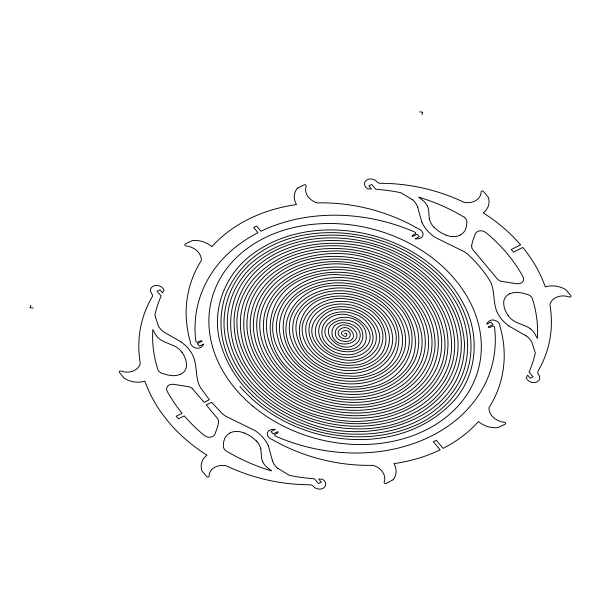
<?xml version="1.0" encoding="UTF-8"?>
<svg xmlns="http://www.w3.org/2000/svg" width="601" height="601" viewBox="0 0 601 601"><rect width="100%" height="100%" fill="white"/><g stroke="black" fill="none" stroke-linecap="round" stroke-linejoin="round"><path stroke-width="0.9" d="M344.576 333.638C347.528 331.316 348.032 338.062 343.9 336.124C336.087 331.512 349.234 327.357 350.255 334.148C350.466 343.487 333.285 337.138 339.482 329.866C348.618 321.257 361.719 339.805 346.507 341.503C327.049 341.285 335.613 317.568 351.547 327.207C369.758 341.368 336.755 352.547 332.158 335.133C328.845 313.189 369.63 323.383 358.181 341.646C342.69 359.804 311.175 327.793 340.249 320.183C373.657 317.336 368.18 360.555 336.184 347.017C303.122 325.291 352.073 302.423 365.16 330.017C375.377 364.386 310.326 354.635 323.699 324.442C342.442 294.813 395.856 337.589 355.341 353.719C340.264 358.068 320.265 348.775 318.695 332.022C318.23 314.428 340.752 307.975 354.47 314.135C369.743 318.049 380.613 339.723 366.49 351.134C352.224 362.643 328.785 357.542 318.996 342.54C307.644 326.944 324.585 307.374 341.774 309.327C359.473 308.463 380.869 324.082 375.49 343.434C357.249 385.977 279.195 338.01 327.109 309.598C346.431 301.296 373.349 311.265 379.066 332.376C384.287 354.673 356.656 367.707 338.198 361.441C318.29 358.369 299.351 333.45 314.308 315.337C330.114 297.698 360.668 301.972 375.347 318.981C392.926 336.643 377.488 364.634 354.282 365.047C331.737 368.21 303.287 351.307 305.901 326.2C310.792 300.583 344.936 295.767 364.589 307.201C386.593 316.246 395.668 349.474 371.831 362.185C348.903 375.392 314.984 365.228 304.504 340.549C293.378 314.09 324.337 294.002 347.934 299.245C372.628 300.996 399.65 327.973 385.526 352.997C369.585 377.285 331.782 374.708 312.174 356.363C288.893 338.446 299.328 301.394 328.184 297.427C355.439 290.839 390.996 308.215 392.731 338.483C392.31 369.908 351.878 380.441 327.5 368.916C300.928 360.84 282.478 323.27 308.486 303.573C333.953 284.235 375.062 293.851 391.011 321.069C408.92 349.774 377.676 379.554 348.505 375.903C318.861 376.324 283.627 348.565 294.851 316.562C308.922 285.129 354.049 284.589 378.69 303.43C407.425 321.235 405.713 365.085 371.441 375.144C339.881 386.428 297.21 369.247 289.87 334.719C283.657 297.818 329.205 280.517 358.557 290.884C389.764 297.382 418.499 337.424 392.408 365.138C365.889 391.709 317.366 383.528 295.564 354.838C270.653 324.765 297.893 285.595 333.42 285.7C368.09 282.072 411.362 309.628 404.954 348.129C395.015 386.706 342.773 392.19 313.083 373.597C279.826 357.745 269.669 308.23 306.863 290.313C341.676 272.283 391.664 288.119 406.336 325.374C421.662 365.378 374.468 393.955 339.482 385.526C303.362 381.778 263.366 341.879 286.068 305.053C310.845 269.721 367.136 274.665 395.323 303.22C427.627 332.436 410.385 381.334 368.33 387.57C328.8 396.314 277.474 370.396 276.272 326.381C278.15 280.539 336.913 267.948 371.801 284.521C410.506 297.555 434.696 351.938 395.24 379.103C358.286 404.533 300.973 390.207 279.322 351.209C255.402 309.064 300.462 269.736 341.886 275.048C383.115 275.649 432.863 314.781 415.088 359.714C393.783 403.511 329.754 402.858 295.737 374.799C257.048 347.694 262.757 289.772 310.011 276.475C353.839 261.818 412.714 286.301 421.571 334.434C428.483 385.466 365.175 407.748 324.968 392.814C281.546 382.657 243.871 326.441 282.44 289.427C319.83 255.485 384.678 267.445 413.443 306.991C426.447 324.292 429.85 349.444 418.056 368.263C405.893 388.411 382.003 398.523 359.203 399.612C312.76 403.248 253.93 365.791 264.688 313.617C279.675 260.947 351.577 256.492 391.183 282.718C411.632 295.286 428.363 317.058 428.611 341.841C429.197 364.514 413.458 384.918 393.324 394.001C346.146 415.982 279.773 393.415 262.532 342.593C245.546 287.714 309.958 254.155 356.288 266.341C404.481 272.689 455.378 329.393 420.505 376.158C384.828 419.468 312.235 410.986 276.46 372.027C259.767 354.605 251.15 327.725 260.624 304.662C269.909 281.14 294.114 266.814 318.282 263.065C369.773 253.877 437.055 289.089 434.981 347.183C428.716 407.455 350.045 420.339 304.857 396.104C280.464 384.377 259.046 362.591 254.298 335.17C249.67 311.145 262.344 286.129 282.853 273.485C331.977 242.804 405.93 262.9 431.864 314.947C443.17 337.349 439.586 366.422 421.812 384.475C402.445 405.006 372.575 412.384 345.147 409.882C292.304 407.448 229.98 354.522 256.432 297.953C286.204 243.525 367.158 246.906 410.01 282.981C431.037 299.854 445.859 327.387 440.623 354.808C435.928 381.259 413.067 400.987 388.103 408.259C331.97 425.839 257.018 393.632 247.334 331.775C240.58 265.604 323.699 239.619 374.874 260.594C429.317 275.799 472.867 346.461 423.254 391.867C374.934 433.629 293.003 417.612 257.506 366.602C241.572 344.403 238.312 312.52 253.877 289.246C270.037 264.155 300.553 252.022 329.513 251.173C388.396 247.424 462.958 297.277 445.364 363.177C423.119 427.213 334.441 430.789 285.37 397.238C260.128 381.072 239.807 353.365 240.4 322.391C240.52 293.881 261.067 268.895 286.602 258.047C345.981 231.843 428.783 260.992 448.804 325.201C467.811 395.811 384.783 434.433 326.531 417.41C267.37 407.14 207.841 336.65 252.525 280.111C298.171 227.546 388.103 239.1 431.758 288.525C451.952 310.484 461.636 344.057 449.067 372.192C436.657 401.092 406.171 418.146 376.008 422.24C311.881 432.637 227.832 386.601 234.465 313.917C246.305 241.279 341.886 228.14 396.908 258.595C426.56 273.508 452.335 300.816 457.241 334.622C462.101 364.416 445.461 394.699 419.851 409.679C358.82 445.957 268.159 420.324 237.695 355.491C224.489 327.65 230.115 292.161 252.465 270.645C277.594 245.403 315.608 237.252 350.082 241.632C414.427 246.553 488.185 314.413 451.621 381.755C411.768 445.987 313.316 439.429 262.164 393.144C237.485 371.779 221.213 337.462 229.492 304.684C237.162 272.591 266.423 249.986 297.382 242.256C366.167 223.625 458.916 265.65 464.453 343.096C465.595 422.518 364.927 448.263 303.978 421.354C269.834 408.342 238.687 381.966 227.681 346.206C217.66 315.848 228.801 280.69 253.795 260.977C314.353 213.37 413.03 234.796 453.65 298.629C471.687 326.245 473.16 364.867 452.891 391.754C431 421.94 392.1 435.004 355.92 434.132C285.986 435.101 199.885 372.064 225.623 294.79C256.717 219.508 363.259 218.291 421.421 260.962C450.803 281.306 473.603 315.555 470.786 352.426C468.645 386.864 442.096 415.479 410.753 427.288C338.724 455.768 239.904 418.544 219.59 340.128C211.251 306.382 227.719 269.819 256.567 251.248C289.479 229.004 332.21 225.345 370.103 234.826C409.003 244.577 445.867 268.955 464.235 305.398C480.116 335.35 477.111 374.641 454.333 400.311C398.29 461.628 291.102 446.641 239.912 386.368M30.861 305.316L30.05 307.667L33.168 308.065M421.947 114.611L422.758 112.259L419.641 111.861M446.077 235.119L448.023 235.78A14.199 11.171 14.4 0 0 460.441 235.021M244.134 432.938L242.18 432.277A14.199 11.171 14.4 0 0 229.77 433.036M526.07 335.861L508.987 326.088M181.217 341.969L164.133 332.195A18.706 14.725 14.4 0 1 158.303 325.862L154.893 315.074A159.686 125.662 14.4 0 1 161.128 296.023L157.131 291.252L159.971 289.84L162.563 292.927L163.945 290.185A6.957 5.469 14.4 0 0 154.314 285.73A6.957 5.469 14.4 0 0 151.783 293.776A3.959 3.118 14.4 0 1 152.158 296.917A155.013 121.988 14.4 0 0 140.153 362.523A6.603 5.199 14.4 0 1 139.492 365.551A15.28 12.028 14.4 0 1 120.921 371.087A1.322 1.037 14.4 0 0 119.509 372.59L124.339 378.345A21.08 16.588 14.4 0 0 144.924 381.184A155.013 121.988 14.4 0 0 207.007 455.19A21.08 16.588 14.4 0 0 201.913 470.808L206.744 476.57A1.322 1.037 14.4 0 0 209.095 476.187A15.28 12.028 14.4 0 1 223.287 465.429A6.603 5.199 14.4 0 1 227.14 466.211A155.013 121.988 14.4 0 0 309.74 484.744A3.959 3.118 14.4 0 1 313.301 486.299A6.957 5.469 14.4 0 0 323.871 487.824A6.957 5.469 14.4 0 0 322.549 479.237L318.733 479.08L321.332 482.167L318.485 483.58L314.488 478.809A159.686 125.662 14.4 0 1 289.366 475.361L278.038 468.502M412.173 199.555L400.837 192.696A159.686 125.662 14.4 0 0 375.715 189.247L371.719 184.477L368.879 185.889L371.471 188.977L367.662 188.819A6.957 5.469 14.4 0 1 366.332 180.232A6.957 5.469 14.4 0 1 376.902 181.765A3.959 3.118 14.4 0 0 380.471 183.313A155.013 121.988 14.4 0 1 463.07 201.846A6.603 5.199 14.4 0 0 466.924 202.627A15.28 12.028 14.4 0 0 481.108 191.869A1.322 1.037 14.4 0 1 483.467 191.486L488.297 197.248A21.08 16.588 14.4 0 1 483.196 212.867A155.013 121.988 14.4 0 1 520.616 244.87L511.271 249.52L513.434 252.097L522.78 247.447A155.013 121.988 14.4 0 1 545.28 286.872A21.08 16.588 14.4 0 1 565.864 289.712L570.695 295.467A1.322 1.037 14.4 0 1 569.282 296.969A15.28 12.028 14.4 0 0 550.711 302.506A6.603 5.199 14.4 0 0 550.058 305.533A155.013 121.988 14.4 0 1 538.045 371.14A3.959 3.118 14.4 0 0 538.421 374.28A6.957 5.469 14.4 0 1 535.889 382.326A6.957 5.469 14.4 0 1 526.258 377.871L527.64 375.129L530.232 378.217L533.072 376.804L529.075 372.042A159.686 125.662 14.4 0 0 535.311 352.982L531.855 342.209A18.706 14.725 14.4 0 0 526.093 335.839M192.448 388.704L204.122 402.354L209.381 399.733L200.396 387.555A35.128 27.638 14.4 0 1 198.608 383.596C195.678 375.264 196.835 366.062 193.792 357.753A36.368 28.623 14.4 0 0 181.171 342.014M433.99 227.223L433.329 226.509A21.606 17.001 14.4 0 1 429.392 219.049M256.221 440.833L256.875 441.547M181.562 351.78L182.141 352.539M508.063 315.517L508.641 316.276A21.606 17.001 14.4 0 0 515.853 322.106L525.958 326.268A17.647 13.891 14.4 0 1 530.345 328.815M421.857 222.235L417.733 207.307M268.346 445.829L272.478 460.749M429.369 219.049L428.618 210.245A17.647 13.891 14.4 0 0 427.401 206.12M260.834 449.007L261.585 457.812A17.647 13.891 14.4 0 0 262.802 461.936M509.032 326.042A36.368 28.623 14.4 0 1 496.388 310.311C493.406 301.98 494.518 292.8 491.595 284.461A35.128 27.638 14.4 0 0 489.807 280.502C483.73 270.931 476.247 262.134 467.931 254.433A35.128 27.638 14.4 0 0 463.987 251.549L435.372 237.545A36.368 28.623 14.4 0 1 421.925 222.22M412.263 199.479A19.472 15.325 14.4 0 1 417.748 207.307M427.446 206.105A19.901 15.664 14.4 0 0 423.517 201.004L418.762 197.181A159.686 125.662 14.4 0 1 463.822 216.991A6.603 5.199 14.4 0 1 466.872 221.596L466.526 226.397L465.287 229.995A16.347 12.869 14.4 0 1 460.351 234.916M446.092 235.081A29.081 22.883 14.4 0 1 434.042 227.193M530.367 328.792A19.901 15.664 14.4 0 1 534.792 333.645L537.369 338.558A159.686 125.662 14.4 0 0 532.433 298.78A6.603 5.199 14.4 0 0 528.241 294.745L522.419 293.018L517.649 292.402A16.347 12.869 14.4 0 0 509.791 293.844M508.123 315.495A29.081 22.883 14.4 0 1 503.736 303.79L503.706 302.145A14.199 11.171 14.4 0 1 509.708 293.746M192.463 388.689A8.88 6.987 14.4 0 0 188.932 386.728L173.193 384.272A6.603 5.199 14.4 0 0 167.131 391.161A159.686 125.662 14.4 0 0 182.111 413.308L176.243 416.223L178.407 418.799L184.267 415.884A159.686 125.662 14.4 0 0 204.332 435.5A6.603 5.199 14.4 0 0 214.978 434.072L217.727 426.432L218.539 422.015A8.932 7.032 14.4 0 0 217.517 418.484L206.278 404.931L211.544 402.309L222.272 413.623A35.128 27.638 14.4 0 0 226.216 416.508L254.839 430.511A36.368 28.623 14.4 0 1 268.279 445.837M277.94 468.577A19.472 15.325 14.4 0 1 272.456 460.749M262.765 461.951A19.901 15.664 14.4 0 0 266.694 467.052L271.442 470.876A159.686 125.662 14.4 0 1 226.389 451.066A6.603 5.199 14.4 0 1 223.339 446.46L223.685 441.66L224.917 438.061A16.347 12.869 14.4 0 1 229.852 433.141M256.912 441.532A21.606 17.001 14.4 0 1 260.811 449.007M244.119 432.975A29.081 22.883 14.4 0 1 256.161 440.871M181.6 351.765A21.606 17.001 14.4 0 0 174.35 345.951L164.246 341.789A17.647 13.891 14.4 0 1 159.866 339.242A19.901 15.664 14.4 0 1 155.411 334.411L152.834 329.498A159.686 125.662 14.4 0 0 157.77 369.277A6.603 5.199 14.4 0 0 161.962 373.311L167.792 375.039L172.562 375.655A16.347 12.869 14.4 0 0 180.42 374.213M182.08 352.562A29.081 22.883 14.4 0 1 186.475 364.266L186.498 365.911A14.199 11.171 14.4 0 1 180.503 374.31M471.672 245.711L471.665 246.042A8.88 6.987 14.4 0 0 472.544 249.332L497.53 279.142A8.932 7.032 14.4 0 0 501.272 281.336L517.01 283.792A6.603 5.199 14.4 0 0 523.073 276.896A159.686 125.662 14.4 0 0 485.878 232.557A6.603 5.199 14.4 0 0 475.226 233.984L472.476 241.625L471.672 245.711M297.585 188.098L297.187 188.444A21.381 16.828 14.4 0 0 296.458 204.588A155.013 121.988 14.4 0 0 211.868 246.673A21.381 16.828 14.4 0 0 192.455 240.558L185.311 243.968A1.322 1.037 14.4 0 0 186.055 245.937A15.821 12.448 14.4 0 1 201.343 260.541A155.013 121.988 14.4 0 0 190.367 341.954A6.776 5.326 14.4 0 0 198.6 348.227A8.82 6.942 14.4 0 0 203.611 344.035L199.434 346.116L197.346 343.629L202.086 341.278A1.322 1.037 14.4 0 0 200.261 340.88L197.879 342.067A1.322 1.037 14.4 0 1 195.806 341.128A159.686 125.662 14.4 0 1 257.987 232.685L253.69 227.554L256.635 226.089L260.932 231.22A159.686 125.662 14.4 0 1 414.863 232.129A1.322 1.037 14.4 0 1 415.118 233.969L412.744 235.149A1.322 1.037 14.4 0 0 412.459 236.599L417.199 234.24L419.28 236.726L415.103 238.807A8.82 6.942 14.4 0 0 422.127 237.004A6.776 5.326 14.4 0 0 418.078 228.65A155.013 121.988 14.4 0 0 317.2 202.898A15.821 12.448 14.4 0 1 306.187 186.16A1.322 1.037 14.4 0 0 304.166 184.83L297.585 188.098M393.152 479.778L386.18 483.392A1.322 1.037 14.4 0 1 384.152 482.062A15.821 12.448 14.4 0 0 373.146 465.324A155.013 121.988 14.4 0 1 272.268 439.571A6.776 5.326 14.4 0 1 268.219 431.217A8.82 6.942 14.4 0 1 275.243 429.414L271.066 431.495L273.147 433.982L277.88 431.623A1.322 1.037 14.4 0 1 277.602 433.066L275.22 434.253A1.322 1.037 14.4 0 0 275.483 436.093A159.686 125.662 14.4 0 0 494.533 327.094A1.322 1.037 14.4 0 0 492.467 326.155L490.085 327.342A1.322 1.037 14.4 0 1 488.26 326.944L492.993 324.585L490.912 322.106L486.735 324.179A8.82 6.942 14.4 0 1 491.746 319.995A6.776 5.326 14.4 0 1 499.979 326.268A155.013 121.988 14.4 0 1 489.004 407.681A15.821 12.448 14.4 0 0 504.292 422.285A1.322 1.037 14.4 0 1 505.035 424.253L497.891 427.664A21.381 16.828 14.4 0 1 478.479 421.541A155.013 121.988 14.4 0 1 443.132 448.384L436.273 440.21L433.329 441.675L440.187 449.848A155.013 121.988 14.4 0 1 393.888 463.634A21.381 16.828 14.4 0 1 393.152 479.778M252.518 405.87A137.862 108.488 14.4 0 0 477.938 370.855A137.862 108.488 14.4 0 0 304.85 225.36A137.862 108.488 14.4 0 0 252.518 405.87"/></g></svg>
